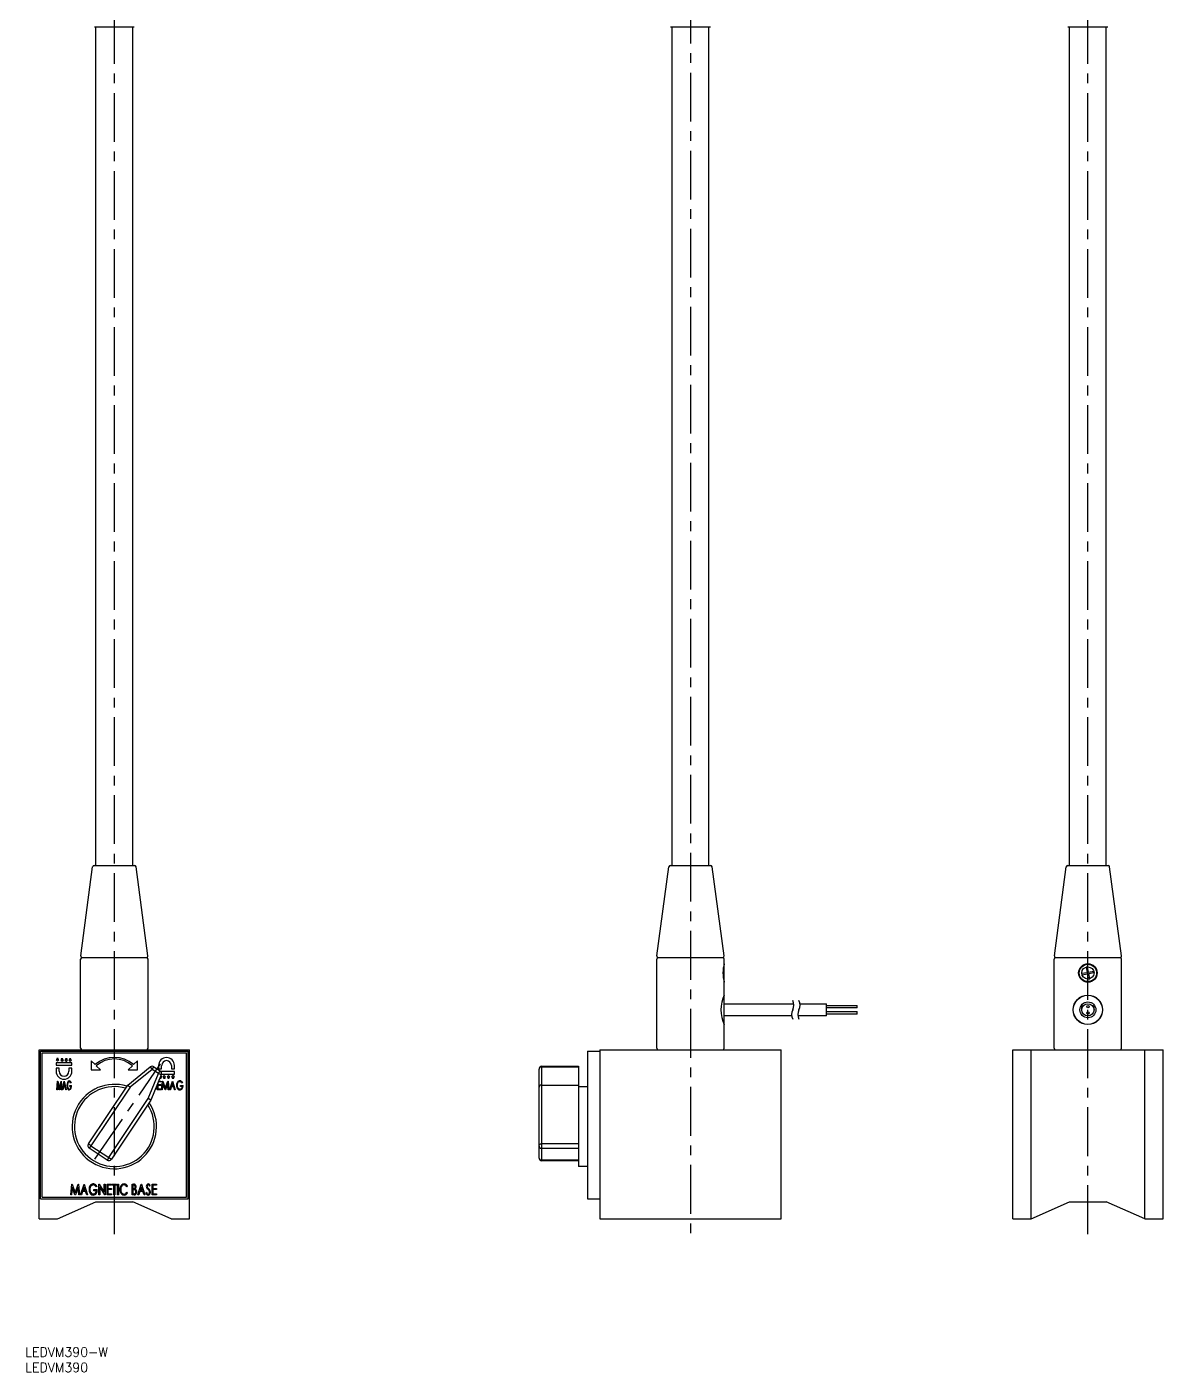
# Model space of a CAD drawing. Extents: x 0 to 375, y -8 to 995.
# Drawn here: x 0.5 to 370.6, y -8 to 429.9 of the extents above; entities that cross this region are included whole.
import ezdxf
from ezdxf.enums import TextEntityAlignment as Align

# ---------------------------------------------------------------- set-up
doc = ezdxf.new("R2010")
doc.units = 0
doc.header["$LTSCALE"] = 0.5
doc.linetypes.add('CENTER', pattern=[50.8, 31.75, -6.35, 6.35, -6.35])
doc.layers.get('0').update_dxf_attribs({"linetype": 'CONTINUOUS'})
doc.layers.add('CENTER', color=1, linetype='CENTER')
doc.styles.get("Standard").update_dxf_attribs({"font": 'txt.shx', "height": 3, "bigfont": 'bigfont.shx'})

msp = doc.modelspace()

# ---------------------------------------------------------------- linework, layer by layer
at = {"color": 7, "linetype": 'CONTINUOUS'}
for p, q in [((22.5, 429.94), (35.5, 429.94)), ((23, 156.94), (23, 429.94)), ((35, 156.94), (35, 429.94)), ((210.17, 429.94), (223.17, 429.94)), ((210.67, 156.94), (210.67, 429.94)), ((222.67, 156.94), (222.67, 429.94)), ((339.62, 429.94), (352.62, 429.94)), ((340.12, 156.94), (340.12, 429.94)), ((352.12, 156.94), (352.12, 429.94)), ((18.08, 127.5), (21.94, 156.5)), ((22.44, 156.94), (35.56, 156.94)), ((39.92, 127.5), (36.06, 156.5)), ((205.75, 127.5), (209.62, 156.5)), ((210.11, 156.94), (223.24, 156.94)), ((227.6, 127.5), (223.73, 156.5)), ((335.2, 127.5), (339.06, 156.5)), ((339.56, 156.94), (352.68, 156.94)), ((357.04, 127.5), (353.18, 156.5)), ((18, 97.44), (18, 126.44)), ((18.5, 126.94), (39.5, 126.94)), ((40, 97.44), (40, 126.44)), ((205.67, 97.44), (205.67, 126.44)), ((206.17, 126.94), (227.17, 126.94)), ((227.67, 97.44), (227.67, 126.44)), ((335.12, 97.44), (335.12, 126.44)), ((335.62, 126.94), (356.62, 126.94)), ((346.02, 123.92), (345.52, 123.83)), ((345.52, 123.83), (345.83, 122.14)), ((346.32, 122.23), (346.02, 123.92)), ((357.12, 97.44), (357.12, 126.44)), ((344.14, 121.83), (345.83, 122.14)), ((344.23, 121.34), (344.14, 121.83)), ((344.23, 121.34), (345.92, 121.65)), ((345.92, 121.65), (346.22, 119.95)), ((346.22, 119.95), (346.72, 120.04)), ((346.32, 122.23), (348.02, 122.53)), ((346.41, 121.74), (348.1, 122.04)), ((346.72, 120.04), (346.41, 121.74)), ((348.1, 122.04), (348.02, 122.53)), ((227.67, 111.94), (250.32, 111.94)), ((252.32, 111.94), (260.98, 111.94)), ((260.98, 107.94), (260.98, 111.94)), ((260.98, 111.36), (270.98, 111.36)), ((270.98, 110.56), (260.98, 110.56)), ((270.98, 110.56), (270.98, 111.36)), ((344.12, 109.94), (344.12, 111.6)), ((348.12, 109.94), (348.12, 111.6)), ((249.65, 107.94), (227.67, 107.94)), ((260.98, 107.94), (251.65, 107.94)), ((260.98, 109.36), (270.98, 109.36)), ((270.98, 108.56), (260.98, 108.56)), ((270.98, 108.56), (270.98, 109.36)), ((4.5, 96.94), (53.5, 96.94)), ((4.5, 41.94), (4.5, 96.94)), ((5, 96.44), (53, 96.44)), ((5, 48.44), (5, 96.44)), ((53, 48.44), (53, 96.44)), ((53.5, 41.94), (53.5, 96.94)), ((183.17, 96.44), (183.17, 48.44)), ((183.17, 96.44), (187.17, 96.44)), ((187.17, 96.94), (187.17, 41.94)), ((187.17, 96.94), (246.17, 96.94)), ((246.17, 41.94), (246.17, 96.94)), ((321.62, 41.94), (321.62, 96.94)), ((321.62, 96.94), (370.62, 96.94)), ((327.62, 41.94), (327.62, 96.94)), ((364.62, 41.94), (364.62, 96.94)), ((370.62, 41.94), (370.62, 96.94)), ((5.5, 95.94), (52.5, 95.94)), ((5.5, 48.94), (5.5, 95.94)), ((10.02, 93.63), (10.49, 93.2)), ((10.22, 93.63), (10.02, 93.63)), ((15.19, 92.71), (10.03, 92.71)), ((10.03, 92.71), (10.03, 91.94)), ((10.22, 94.06), (10.22, 93.63)), ((10.72, 94.06), (10.22, 94.06)), ((10.49, 93.2), (10.92, 93.63)), ((10.72, 93.63), (10.72, 94.06)), ((10.92, 93.63), (10.72, 93.63)), ((11.52, 93.6), (12, 93.18)), ((11.72, 93.6), (11.52, 93.6)), ((11.72, 94.03), (11.72, 93.6)), ((12.22, 94.03), (11.72, 94.03)), ((12, 93.18), (12.42, 93.6)), ((12.22, 93.6), (12.22, 94.03)), ((12.42, 93.6), (12.22, 93.6)), ((12.89, 93.58), (13.37, 93.15)), ((13.09, 93.58), (12.89, 93.58)), ((13.09, 94.01), (13.09, 93.58)), ((13.59, 94.01), (13.09, 94.01)), ((13.37, 93.15), (13.79, 93.58)), ((13.59, 93.58), (13.59, 94.01)), ((13.79, 93.58), (13.59, 93.58)), ((14.34, 93.58), (14.14, 93.58)), ((14.14, 93.58), (14.62, 93.16)), ((14.34, 94.01), (14.34, 93.58)), ((14.84, 94.01), (14.34, 94.01)), ((14.62, 93.16), (15.04, 93.58)), ((14.84, 93.58), (14.84, 94.01)), ((15.04, 93.58), (14.84, 93.58)), ((15.19, 91.94), (15.19, 92.71)), ((21.5, 93.37), (21.5, 90.4)), ((22.77, 92.11), (21.5, 93.37)), ((36.5, 93.36), (35.24, 92.1)), ((36.5, 90.35), (36.5, 93.36)), ((52.5, 48.94), (52.5, 95.94)), ((183.11, 94.44), (183.12, 94.44)), ((183.11, 94.44), (183.11, 49.7)), ((183.11, 94.06), (183.12, 94.06)), ((183.11, 93.63), (183.12, 93.63)), ((183.11, 93.2), (183.12, 93.2)), ((183.11, 93.18), (183.12, 93.18)), ((183.11, 93.15), (183.12, 93.15)), ((183.11, 92.71), (183.12, 92.71)), ((183.12, 95.94), (183.12, 48.94)), ((183.12, 95.94), (183.17, 95.94)), ((10.03, 91.94), (15.19, 91.94)), ((11.03, 90.98), (10.03, 90.98)), ((10.03, 90.98), (10.03, 89.94)), ((11.03, 89.94), (11.03, 90.98)), ((14.19, 90.98), (14.19, 89.94)), ((15.19, 90.98), (14.19, 90.98)), ((15.19, 89.94), (15.19, 90.98)), ((21.5, 90.4), (24.5, 90.39)), ((24.5, 90.39), (23.12, 91.76)), ((33.38, 85.45), (40.71, 91.34)), ((34.89, 91.75), (33.5, 90.36)), ((33.5, 90.36), (36.5, 90.35)), ((41.34, 90.56), (34.12, 84.77)), ((40.05, 81.05), (43.38, 89.2)), ((40.71, 91.34), (41.34, 90.56)), ((44.3, 88.82), (40.94, 80.58)), ((41.34, 90.56), (41.89, 91.39)), ((43.38, 89.2), (41.34, 90.56)), ((41.89, 91.39), (43.93, 90.03)), ((43.38, 89.2), (43.93, 90.03)), ((44.3, 88.82), (43.38, 89.2)), ((43.41, 91.81), (43.41, 90.77)), ((43.41, 90.77), (44.41, 90.77)), ((43.86, 87.74), (44.26, 87.74)), ((44.46, 88.17), (44.15, 88.45)), ((48.58, 89.81), (44.17, 89.81)), ((44.26, 88.17), (44.46, 88.17)), ((44.26, 87.74), (44.26, 88.17)), ((44.36, 89.04), (48.58, 89.04)), ((44.41, 90.77), (44.41, 91.81)), ((45.23, 88.6), (44.81, 88.17)), ((44.81, 88.17), (45.01, 88.17)), ((45.01, 88.17), (45.01, 87.74)), ((45.01, 87.74), (45.51, 87.74)), ((45.71, 88.17), (45.23, 88.6)), ((45.51, 88.17), (45.71, 88.17)), ((45.51, 87.74), (45.51, 88.17)), ((46.6, 88.58), (46.18, 88.15)), ((46.18, 88.15), (46.38, 88.15)), ((46.38, 88.15), (46.38, 87.72)), ((46.38, 87.72), (46.88, 87.72)), ((47.08, 88.15), (46.6, 88.58)), ((46.88, 88.15), (47.08, 88.15)), ((46.88, 87.72), (46.88, 88.15)), ((47.58, 91.81), (47.58, 90.77)), ((47.58, 90.77), (48.58, 90.77)), ((48.07, 88.58), (47.65, 88.15)), ((47.65, 88.15), (47.85, 88.15)), ((47.85, 88.15), (47.85, 87.72)), ((47.85, 87.72), (48.35, 87.72)), ((48.55, 88.15), (48.07, 88.58)), ((48.35, 88.15), (48.55, 88.15)), ((48.35, 87.72), (48.35, 88.15)), ((48.58, 90.77), (48.58, 91.81)), ((48.58, 89.04), (48.58, 89.81)), ((167.27, 90.56), (167.27, 61.83)), ((168.19, 91.34), (180.17, 91.34)), ((168.27, 91.56), (180.17, 91.56)), ((168.27, 60.99), (168.27, 91.34)), ((180.17, 91.56), (180.17, 58.94)), ((183.11, 91.94), (183.12, 91.94)), ((183.11, 90.98), (183.12, 90.98)), ((183.11, 89.94), (183.12, 89.94)), ((10.32, 83.94), (10.5, 86.76)), ((10.47, 83.94), (10.32, 83.94)), ((10.6, 85.96), (10.47, 83.94)), ((10.5, 86.76), (10.56, 86.76)), ((10.56, 86.76), (11.1, 84.44)), ((11.06, 83.94), (10.6, 85.96)), ((11.14, 83.94), (11.06, 83.94)), ((11.1, 84.44), (11.64, 86.76)), ((11.61, 85.96), (11.14, 83.94)), ((11.73, 83.94), (11.61, 85.96)), ((11.64, 86.76), (11.7, 86.76)), ((11.7, 86.76), (11.88, 83.94)), ((11.88, 83.94), (11.73, 83.94)), ((12.06, 83.94), (12.68, 86.76)), ((12.22, 83.94), (12.06, 83.94)), ((12.42, 84.84), (12.22, 83.94)), ((12.97, 84.84), (12.42, 84.84)), ((12.69, 86.12), (12.48, 85.13)), ((12.48, 85.13), (12.91, 85.13)), ((12.68, 86.76), (12.71, 86.76)), ((12.91, 85.13), (12.69, 86.12)), ((12.71, 86.76), (13.33, 83.94)), ((13.17, 83.94), (12.97, 84.84)), ((13.33, 83.94), (13.17, 83.94)), ((14.45, 85.02), (14.45, 85.31)), ((14.45, 85.31), (15.03, 85.31)), ((14.88, 85.02), (14.45, 85.02)), ((14.96, 86.28), (14.85, 86.07)), ((20.56, 66.27), (33.38, 85.45)), ((34.12, 84.77), (21.39, 65.71)), ((33.38, 85.45), (34.12, 84.77)), ((42.92, 83.94), (42.92, 85.44)), ((44.12, 83.94), (42.92, 83.94)), ((43.14, 85.97), (43.14, 85.6)), ((43.14, 85.6), (44.12, 85.6)), ((44.12, 85.31), (43.14, 85.31)), ((43.14, 85.31), (43.14, 84.23)), ((43.14, 84.23), (44.12, 84.23)), ((44.12, 86.47), (43.34, 86.47)), ((43.46, 86.76), (44.12, 86.76)), ((44.12, 86.76), (44.12, 86.47)), ((44.12, 85.6), (44.12, 85.31)), ((44.12, 84.23), (44.12, 83.94)), ((44.41, 83.94), (44.68, 86.76)), ((44.63, 83.94), (44.41, 83.94)), ((44.82, 85.96), (44.63, 83.94)), ((44.68, 86.76), (44.78, 86.76)), ((44.78, 86.76), (45.58, 84.44)), ((45.53, 83.94), (44.82, 85.96)), ((45.64, 83.94), (45.53, 83.94)), ((45.58, 84.44), (46.39, 86.76)), ((46.34, 85.96), (45.64, 83.94)), ((46.54, 83.94), (46.34, 85.96)), ((46.39, 86.76), (46.48, 86.76)), ((46.48, 86.76), (46.76, 83.94)), ((46.76, 83.94), (46.54, 83.94)), ((47.01, 83.94), (47.92, 86.76)), ((47.25, 83.94), (47.01, 83.94)), ((47.54, 84.84), (47.25, 83.94)), ((48.33, 84.84), (47.54, 84.84)), ((47.93, 86.08), (47.63, 85.13)), ((47.63, 85.13), (48.24, 85.13)), ((47.92, 86.76), (47.95, 86.76)), ((48.24, 85.13), (47.93, 86.08)), ((47.95, 86.76), (48.86, 83.94)), ((48.62, 83.94), (48.33, 84.84)), ((48.86, 83.94), (48.62, 83.94)), ((50.52, 85.02), (50.52, 85.31)), ((50.52, 85.31), (51.39, 85.31)), ((51.17, 85.02), (50.52, 85.02)), ((51.25, 86.28), (51.09, 86.07)), ((168.19, 85.45), (180.17, 85.45)), ((180.17, 84.94), (183.11, 84.94)), ((183.12, 87.36), (183.11, 87.36)), ((183.11, 86.76), (183.12, 86.76)), ((183.11, 83.94), (183.12, 83.94)), ((27.21, 61.83), (40.05, 81.05)), ((40.94, 80.58), (28.04, 61.27)), ((40.94, 80.58), (40.05, 81.05)), ((21.39, 65.71), (20.56, 66.27)), ((21.39, 65.71), (20.83, 64.88)), ((21.39, 65.71), (27.21, 61.83)), ((180.17, 66.27), (168.27, 66.27)), ((26.65, 60.99), (20.83, 64.88)), ((27.21, 61.83), (26.65, 60.99)), ((27.21, 61.83), (28.04, 61.27)), ((168.19, 64.88), (180.17, 64.88)), ((180.17, 60.99), (168.19, 60.99)), ((180.17, 60.83), (168.27, 60.83)), ((183.12, 58.94), (180.17, 58.94)), ((14.78, 49.7), (15.12, 53.2)), ((15.12, 53.2), (15.23, 53.2)), ((15.23, 53.2), (16.23, 50.33)), ((16.23, 50.33), (17.23, 53.2)), ((17.23, 53.2), (17.35, 53.2)), ((17.35, 53.2), (17.69, 49.7)), ((18.01, 49.7), (19.13, 53.2)), ((19.13, 53.2), (19.17, 53.2)), ((19.17, 53.2), (20.29, 49.7)), ((23.26, 52.61), (23.06, 52.35)), ((23.97, 49.7), (23.97, 53.2)), ((23.97, 53.2), (24.03, 53.2)), ((24.03, 53.2), (25.72, 50.59)), ((25.72, 50.59), (25.72, 53.2)), ((25.72, 53.2), (25.99, 53.2)), ((25.99, 53.2), (25.99, 49.7)), ((26.62, 53.2), (28.1, 53.2)), ((26.62, 49.7), (26.62, 53.2)), ((26.89, 52.84), (26.89, 51.77)), ((28.1, 52.84), (26.89, 52.84)), ((28.1, 53.2), (28.1, 52.84)), ((28.28, 52.84), (28.28, 53.2)), ((28.28, 53.2), (29.72, 53.2)), ((28.87, 52.84), (28.28, 52.84)), ((28.87, 49.7), (28.87, 52.84)), ((29.72, 52.84), (29.13, 52.84)), ((29.13, 52.84), (29.13, 49.7)), ((29.72, 53.2), (29.72, 52.84)), ((30.08, 53.2), (30.35, 53.2)), ((30.08, 49.7), (30.08, 53.2)), ((30.35, 53.2), (30.35, 49.7)), ((33.26, 52.56), (33.06, 52.35)), ((34.79, 53.2), (35.29, 53.2)), ((34.79, 49.7), (34.79, 53.2)), ((35.34, 52.84), (35.06, 52.84)), ((35.06, 52.84), (35.06, 51.72)), ((36.67, 49.7), (37.79, 53.2)), ((37.79, 53.2), (37.84, 53.2)), ((37.84, 53.2), (38.96, 49.7)), ((40.71, 52.7), (40.5, 52.49)), ((41.29, 53.2), (42.78, 53.2)), ((41.29, 49.7), (41.29, 53.2)), ((42.78, 52.84), (41.56, 52.84)), ((41.56, 52.84), (41.56, 51.77)), ((42.78, 53.2), (42.78, 52.84)), ((183.11, 53.2), (183.12, 53.2)), ((5, 48.44), (53, 48.44)), ((5.5, 48.94), (52.5, 48.94)), ((15.05, 49.7), (14.78, 49.7)), ((15.29, 52.22), (15.05, 49.7)), ((16.17, 49.7), (15.29, 52.22)), ((16.3, 49.7), (16.17, 49.7)), ((17.18, 52.22), (16.3, 49.7)), ((17.42, 49.7), (17.18, 52.22)), ((17.69, 49.7), (17.42, 49.7)), ((18.3, 49.7), (18.01, 49.7)), ((18.66, 50.83), (18.3, 49.7)), ((19.64, 50.83), (18.66, 50.83)), ((19.15, 52.36), (18.77, 51.18)), ((18.77, 51.18), (19.53, 51.18)), ((19.53, 51.18), (19.15, 52.36)), ((20, 49.7), (19.64, 50.83)), ((20.29, 49.7), (20, 49.7)), ((22.36, 51.05), (22.36, 51.41)), ((22.36, 51.41), (23.44, 51.41)), ((23.17, 51.05), (22.36, 51.05)), ((24.24, 49.7), (23.97, 49.7)), ((24.24, 52.31), (24.24, 49.7)), ((25.93, 49.7), (24.24, 52.31)), ((25.99, 49.7), (25.93, 49.7)), ((28.1, 49.7), (26.62, 49.7)), ((26.89, 51.77), (28.1, 51.77)), ((28.1, 51.41), (26.89, 51.41)), ((26.89, 51.41), (26.89, 50.06)), ((26.89, 50.06), (28.1, 50.06)), ((28.1, 51.77), (28.1, 51.41)), ((28.1, 50.06), (28.1, 49.7)), ((29.13, 49.7), (28.87, 49.7)), ((30.35, 49.7), (30.08, 49.7)), ((33.06, 50.56), (33.26, 50.35)), ((35.49, 49.7), (34.79, 49.7)), ((35.06, 51.72), (35.2, 51.72)), ((35.19, 51.36), (35.06, 51.36)), ((35.06, 51.36), (35.06, 50.06)), ((35.06, 50.06), (35.37, 50.06)), ((35.28, 51.36), (35.19, 51.36)), ((36.97, 49.7), (36.67, 49.7)), ((37.33, 50.83), (36.97, 49.7)), ((38.31, 50.83), (37.33, 50.83)), ((37.82, 52.36), (37.44, 51.18)), ((37.44, 51.18), (38.19, 51.18)), ((38.19, 51.18), (37.82, 52.36)), ((38.67, 49.7), (38.31, 50.83)), ((38.96, 49.7), (38.67, 49.7)), ((39.23, 50.38), (39.45, 50.56)), ((42.78, 49.7), (41.29, 49.7)), ((41.56, 51.77), (42.78, 51.77)), ((42.78, 51.41), (41.56, 51.41)), ((41.56, 51.41), (41.56, 50.06)), ((41.56, 50.06), (42.78, 50.06)), ((42.78, 51.77), (42.78, 51.41)), ((42.78, 50.06), (42.78, 49.7)), ((183.11, 49.7), (183.12, 49.7)), ((183.12, 48.94), (183.17, 48.94)), ((183.17, 48.44), (187.17, 48.44)), ((10.5, 41.94), (23, 47.44)), ((23, 47.44), (35, 47.44)), ((47.5, 41.94), (35, 47.44)), ((327.62, 41.94), (340.12, 47.44)), ((340.12, 47.44), (352.12, 47.44)), ((364.62, 41.94), (352.12, 47.44)), ((4.5, 41.94), (10.5, 41.94)), ((47.5, 41.94), (53.5, 41.94)), ((187.17, 41.94), (246.17, 41.94)), ((321.62, 41.94), (327.62, 41.94)), ((364.62, 41.94), (370.62, 41.94))]:
    msp.add_line(p, q, dxfattribs=at)
for centre, radius in [((346.12, 121.94), 3.01), ((346.12, 121.94), 2.83), ((346.12, 121.94), 1.99), ((346.12, 109.94), 4.8), ((346.12, 109.94), 4.75), ((346.12, 109.94), 2.6), ((346.12, 109.94), 2), ((346.12, 110.94), 0.4), ((346.12, 108.94), 0.4)]:
    msp.add_circle(centre, radius, dxfattribs=at)
for centre, radius, start, end in [((22.44, 156.44), 0.5, 90, 172.4054), ((35.56, 156.44), 0.5, 7.5946, 90), ((210.11, 156.44), 0.5, 90, 172.4054), ((223.24, 156.44), 0.5, 7.5946, 90), ((339.56, 156.44), 0.5, 90, 172.4054), ((352.68, 156.44), 0.5, 7.5946, 90), ((18.57, 127.44), 0.5, 172.4054, 270), ((39.43, 127.44), 0.5, 270, 7.5946), ((206.24, 127.44), 0.5, 172.4054, 270), ((227.1, 127.44), 0.5, 270, 7.5946), ((335.69, 127.44), 0.5, 172.4054, 270), ((356.55, 127.44), 0.5, 270, 7.5946), ((18.5, 126.44), 0.5, 90, 180), ((39.5, 126.44), 0.5, 0, 90), ((206.17, 126.44), 0.5, 90, 180), ((227.17, 126.44), 0.5, 0, 90), ((238.26, 121.94), 11.01, 164.1801, 195.8199), ((335.62, 126.44), 0.5, 90, 180), ((356.62, 126.44), 0.5, 0, 90), ((237.57, 109.94), 11, 154.1315, 205.8685), ((18.5, 97.44), 0.5, 180, 270), ((39.5, 97.44), 0.5, 270, 0), ((206.17, 97.44), 0.5, 180, 270), ((227.17, 97.44), 0.5, 270, 0), ((335.62, 97.44), 0.5, 180, 270), ((356.62, 97.44), 0.5, 270, 0), ((29, 84.94), 9.5, 48.9345, 130.9969), ((29, 84.94), 9, 49.1551, 130.7606), ((46, 91.81), 2.58, 0, 180), ((46, 91.81), 1.58, 0, 180), ((12.61, 89.94), 2.58, 180, 0), ((12.61, 89.94), 1.58, 180, 0), ((41.34, 90.56), 1, 56.2798, 128.737), ((43.38, 89.2), 1, 337.8111, 56.2798), ((168.27, 90.56), 1, 90, 180), ((168.19, 90.42), 0.92, 90, 180), ((16.18, 85.33), 2.64, 169.5045, 190.0002), ((15.32, 85.11), 1.75, 187.8996, 213.2599), ((15.17, 85.66), 1.59, 142.0288, 174.7739), ((16.13, 85.3), 2.44, 161.4388, 178.4491), ((16.26, 85.45), 2.57, 181.8557, 198.4455), ((14.45, 85.9), 0.655, 101.4868, 164.8406), ((14.45, 84.8), 0.65, 194.6392, 260.1955), ((14.34, 84.42), 0.557, 209.5397, 268.9297), ((14.31, 86.34), 0.494, 55.2131, 142.9327), ((14.21, 85.89), 0.665, 16.2391, 80.5551), ((14.22, 84.56), 0.698, 278.7304, 350.9044), ((14.29, 84.64), 0.488, 275.5929, 341.1303), ((13.75, 85.72), 1.33, 25.0356, 50.613), ((13.01, 85.19), 1.88, 337.9365, 354.9), ((11.6, 85.33), 3.43, 345.0294, 359.7006), ((29, 71.94), 13.75, 72.6022, 34.3545), ((29, 71.94), 13, 73.5746, 33.0196), ((50.7, 85.33), 1.48, 170.5816, 187.1307), ((50.64, 85.24), 1.41, 183.4938, 199.5957), ((51.16, 85.41), 1.93, 161.577, 175.0027), ((52.52, 85.98), 3.44, 200.7347, 207.4041), ((50.73, 85.53), 1.48, 143.1202, 160.7739), ((53.49, 84.93), 4.08, 168.8016, 173.9724), ((52.41, 85.56), 2.98, 183.8892, 191.1235), ((51.6, 85.92), 2.62, 215.4578, 222.3099), ((50.72, 85.49), 1.25, 152.4376, 168.8907), ((50.65, 85.24), 1.19, 192.0717, 210.1804), ((50.37, 85.84), 1.01, 118.553, 144.589), ((50.55, 85.55), 1.07, 131.6811, 151.1298), ((50.62, 85.22), 1.15, 209.926, 228.8252), ((50.33, 84.76), 0.893, 222.6169, 242.5676), ((50.3, 85.85), 0.676, 102.6662, 133.2705), ((50.32, 84.88), 0.704, 228.978, 259.4036), ((50.45, 85.42), 1.42, 94.9391, 113.3323), ((50.3, 84.72), 0.849, 243.007, 264.029), ((50.32, 86.07), 0.476, 66.0872, 110.7665), ((50.38, 84.71), 0.558, 250.639, 289.4401), ((50.38, 84.79), 0.926, 259.8568, 283.1015), ((50.24, 85.38), 1.45, 74.0326, 86.6233), ((50.35, 85.76), 0.761, 50.1733, 77.2577), ((50.45, 84.79), 0.614, 281.125, 315.3153), ((50.41, 84.68), 0.809, 282.4818, 313.6262), ((50.34, 85.91), 0.919, 51.1653, 71.124), ((49.5, 84.85), 2.01, 37.6032, 48.2208), ((50.28, 84.96), 0.851, 315.3766, 340.2131), ((49.65, 85.09), 1.99, 36.6045, 50.3923), ((50.21, 84.9), 1.1, 313.246, 336.0868), ((48.73, 85.5), 2.49, 340.605, 349.0973), ((49.67, 85.12), 1.69, 336.5995, 351.3918), ((45.89, 85.7), 5.51, 351.3005, 355.9522), ((168.19, 84.53), 0.92, 90, 180), ((21.39, 65.71), 1, 146.2479, 236.2509), ((167.86, 65.53), 0.647, 130.1976, 154.9319), ((168.19, 65.8), 0.92, 180, 270), ((168.03, 65.28), 0.948, 109.4778, 128.6395), ((168.26, 64.68), 1.59, 89.35, 109.7841), ((168.19, 61.91), 0.92, 180, 270), ((168.27, 61.83), 1, 180, 270), ((27.21, 61.83), 1, 236.2509, 326.251), ((22.49, 51.73), 1.7, 125.2641, 168.077), ((22.17, 51.91), 1.02, 92.5153, 149.3529), ((22.12, 52.12), 1.17, 67.5159, 121.3398), ((22, 51.7), 1.24, 31.6271, 84.4717), ((21.77, 51.58), 1.81, 34.5301, 63.824), ((33.01, 51.52), 2.21, 148.6493, 181.2618), ((32.16, 52.11), 1.19, 67.6386, 151.4974), ((32.22, 51.85), 1.09, 93.0971, 174.0167), ((32.13, 51.91), 1.03, 25.6103, 88.4655), ((31.95, 51.89), 1.47, 27.2985, 63.4791), ((35.29, 51.84), 1.36, 77.5383, 90.2268), ((35.32, 51.98), 0.866, 77.1901, 89.0161), ((35.42, 52.45), 0.389, 49.3157, 75.8107), ((35.43, 52.62), 0.575, 45.1981, 75.0091), ((35.4, 52.45), 0.4, 21.7448, 47.6577), ((35.22, 52.38), 0.598, 4.2125, 21.3788), ((35.32, 52.49), 0.741, 22.4261, 45.8943), ((35.08, 52.4), 0.998, 4.9038, 22.0426), ((40.53, 52.48), 1.12, 165.4317, 194.1839), ((40.16, 52.6), 0.734, 123.0464, 167.664), ((40.19, 52.5), 0.512, 133.9039, 180.9066), ((40.03, 52.77), 0.523, 55.165, 121.3035), ((40.03, 52.61), 0.323, 49.5995, 127.2769), ((39.38, 51.98), 1.23, 24.3256, 45.5018), ((39.41, 52.11), 1.43, 24.5311, 49.799), ((23.26, 51.45), 2.51, 165.4961, 193.9973), ((22.59, 51.26), 1.82, 193.0479, 226.8365), ((23.14, 51.39), 2.13, 150.5865, 177.8502), ((22.85, 51.47), 1.84, 179.9549, 212.6734), ((22.16, 50.95), 0.98, 209.1225, 302.5741), ((22.13, 50.75), 1.14, 226.3677, 271.6998), ((22.18, 50.72), 1.1, 269.2707, 333.1973), ((21.82, 51.16), 1.35, 309.9179, 355.1886), ((20.57, 51.44), 2.87, 334.8748, 359.4568), ((33.16, 51.42), 2.37, 178.6484, 210.2096), ((33.05, 51.43), 1.98, 164.4448, 194.2434), ((32.48, 51.24), 1.39, 192.5606, 235.1051), ((32.26, 50.91), 1.33, 210.9861, 247.4222), ((32.17, 50.91), 0.938, 239.0264, 293.0795), ((32.15, 50.84), 1.23, 250.7419, 292.0811), ((31.92, 51.21), 1.32, 297.9966, 330.2284), ((31.82, 51.15), 1.65, 298.5507, 330.8351), ((35.22, 52.87), 1.15, 268.5989, 279.6924), ((35.27, 50.02), 1.35, 82.3484, 89.6685), ((35.4, 51.32), 1.26, 268.4905, 279.2356), ((35.32, 52.2), 0.473, 281.4445, 308.4413), ((35, 48.19), 3.19, 78.7425, 81.8421), ((35.44, 50.8), 1.1, 272.533, 289.269), ((35.5, 50.59), 0.517, 280.9066, 307.1256), ((35.33, 52.2), 0.468, 308.0863, 335.5168), ((35.33, 50.51), 0.869, 58.1799, 70.0222), ((35.13, 52.29), 0.685, 335.9278, 354.4728), ((34.83, 52.59), 1.36, 312.8676, 327.0339), ((35.23, 50.44), 1.26, 50.8498, 65.3266), ((35.47, 50.8), 0.544, 36.3422, 55.3429), ((35.51, 50.42), 0.717, 293.6128, 319.3565), ((35.21, 52.33), 0.61, 349.5418, 8.387), ((35.51, 50.59), 0.514, 306.7888, 333.3407), ((35.41, 50.74), 0.63, 20.8335, 37.2799), ((35.36, 50.65), 0.677, 333.7373, 353.6612), ((35.25, 52.24), 0.822, 331.7033, 354.809), ((35.36, 50.73), 0.685, 4.7155, 19.7005), ((35.53, 50.87), 0.744, 23.1308, 47.8193), ((35.49, 50.7), 0.559, 347.9733, 9.3707), ((35.36, 50.58), 0.934, 318.3054, 338.1038), ((35.19, 52.34), 0.9, 348.8541, 9.4115), ((35.12, 50.72), 1.18, 6.6755, 22.1031), ((35.15, 50.64), 1.16, 339.0775, 354.8657), ((35.54, 50.69), 0.776, 348.8863, 12.7338), ((40.68, 50.86), 1.53, 198.5489, 227.7828), ((40.52, 52.48), 1.11, 194.7557, 225.3047), ((40.83, 51.08), 1.48, 200.7032, 222.5778), ((40.02, 50.23), 0.615, 233.5803, 300.9731), ((40.4, 52.5), 0.723, 180.3682, 219.1985), ((27.43, 39.81), 17.11, 41.7708, 44.0169), ((40.01, 50.35), 0.378, 225.8781, 301.3142), ((34.88, 46.97), 7.1, 36.4296, 45.5889), ((39.36, 50.41), 1.15, 17.0292, 43.8436), ((39.95, 50.49), 0.525, 299.0289, 345.61), ((39.79, 50.48), 0.949, 304.6381, 344.7736), ((39.77, 50.56), 0.722, 343.4047, 14.5124), ((39.54, 50.56), 1.21, 344.1904, 30.7675)]:
    msp.add_arc(centre, radius, start, end, dxfattribs=at)
at = {"color": 3, "linetype": 'CONTINUOUS'}
for centre, start, end in [((252.8, 108.44), 151.9275, 208.0725), ((247.17, 111.44), 331.9275, 28.0725), ((254.8, 108.44), 151.9275, 208.0725), ((249.17, 111.44), 331.9275, 28.0725)]:
    msp.add_arc(centre, 3.19, start, end, dxfattribs=at)
at = {"layer": 'CENTER', "color": 1, "linetype": 'CENTER'}
for p, q in [((29, 36.94), (29, 882.64)), ((346.12, 36.94), (346.12, 882.64)), ((216.67, 491.23), (216.67, 36.94)), ((22.61, 61.29), (44.05, 92.36))]:
    msp.add_line(p, q, dxfattribs=at)

# ---------------------------------------------------------------- texts
at = {"color": 7, "linetype": 'CONTINUOUS'}
for s, p in [('LEDVM390-W', (0, 0)), ('LEDVM390', (0, -5))]:
    msp.add_text(s, height=3, dxfattribs=at).set_placement(p, align=Align.TOP_LEFT)

doc.saveas('drawing.dxf')
